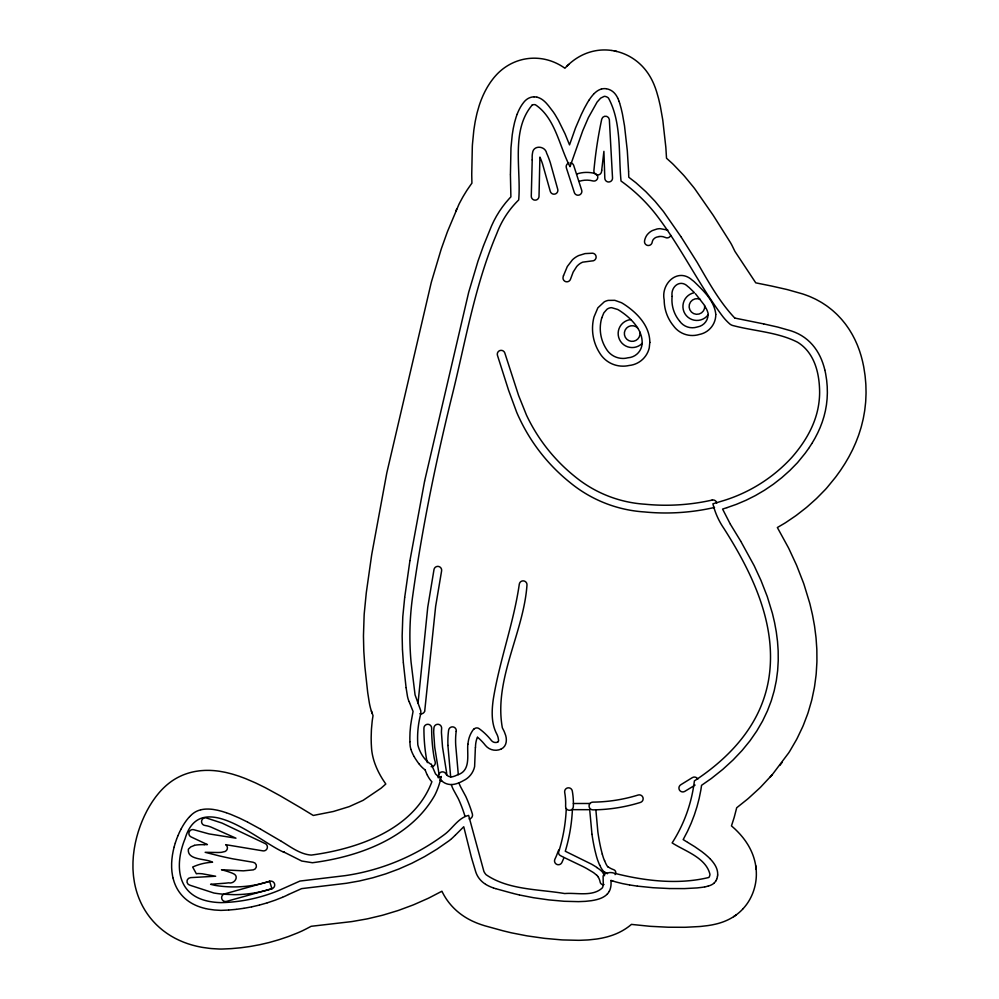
<?xml version="1.0" encoding="UTF-8"?>
<svg xmlns="http://www.w3.org/2000/svg" width="999" height="999" viewBox="0 0 999 999"><rect width="100%" height="100%" fill="white"/><g stroke="black" fill="none" stroke-linecap="round" stroke-linejoin="round"><path stroke-width="1.5" d="M708.066 314.585L708.054 314.935A14.023 14.023 0 0 1 684.964 313.773A14.023 14.023 0 0 1 694.442 292.682L689.36 287.737A13.998 13.998 0 0 0 687.961 286.613C680.232 278.621 670.479 286.788 672.115 296.303M510.427 174.55L510.964 148.139A7.73 7.73 0 0 1 511.001 147.552L512.212 135.09A7.73 7.73 0 0 1 512.275 134.615L513.211 128.771A7.73 7.73 0 0 1 513.286 128.359L514.485 122.852A7.73 7.73 0 0 1 514.61 122.34L516.083 117.233A7.73 7.73 0 0 1 516.233 116.783L517.082 114.385M475.362 747.639L474.612 766.62A20.417 20.417 0 0 1 465.472 779.532L463.449 780.606A43.444 43.444 0 0 1 458.928 782.854L457.267 783.441A19.968 19.968 0 0 1 451.336 784.565L450.025 784.49A13.462 13.462 0 0 1 441.608 780.731A3.871 3.871 0 0 1 440.072 780.244M708.054 315.022L708.054 314.997A12.525 12.525 0 0 1 697.702 326.885A3.871 3.871 0 0 0 697.19 327.023A15.597 15.597 0 0 1 679.67 321.191M611.001 880.581L610.988 881.88A7.73 7.73 0 0 1 611.026 882.442L611.051 883.241A7.73 7.73 0 0 1 611.051 883.803L611.026 884.602A7.73 7.73 0 0 1 610.988 885.164L610.889 885.976A7.73 7.73 0 0 1 610.801 886.563L610.651 887.387A7.73 7.73 0 0 1 610.514 887.974L610.289 888.81A9.141 9.141 0 0 1 610.077 889.46L610.014 889.659A9.241 9.241 0 0 1 609.777 890.259L609.69 890.459A9.291 9.291 0 0 1 609.415 891.033L609.315 891.22M717.644 875.024L717.657 874.837A9.166 9.166 0 0 0 717.669 874.237L717.669 873.675A7.73 7.73 0 0 0 717.644 873.039L717.594 872.477A7.73 7.73 0 0 0 717.519 871.89L717.419 871.315A7.73 7.73 0 0 0 717.319 870.766L717.17 870.191A7.73 7.73 0 0 0 717.045 869.692L716.857 869.105A7.73 7.73 0 0 0 716.708 868.668L716.483 868.081A7.73 7.73 0 0 0 716.32 867.681L716.058 867.082A7.73 7.73 0 0 0 715.896 866.732L715.696 866.333A12.637 12.637 0 0 0 715.421 865.821L715.084 865.209A7.73 7.73 0 0 0 714.834 864.809L714.048 863.586A7.73 7.73 0 0 0 713.736 863.148L712.811 861.912A7.73 7.73 0 0 0 712.537 861.55L711.488 860.314A7.73 7.73 0 0 0 711.238 860.027L710.064 858.778M467.832 744.267C466.945 754.495 471.053 770.304 458.091 774.675M404.682 597.577L402.797 616.645A7.73 7.73 0 0 0 402.772 617.145L402.16 635.839A7.73 7.73 0 0 0 402.16 636.263L402.447 649.15M418.032 703.096L427.747 607.242L434.041 569.305A3.871 3.871 0 0 1 438.723 566.483A3.871 3.871 0 0 1 441.558 571.153L435.639 606.381L424.725 710.976M404.72 597.24L409.902 560.839M409.94 560.551L424.612 481.093M717.419 876.697L717.382 876.885A9.728 9.728 0 0 1 717.282 877.322L717.232 877.497A9.715 9.715 0 0 1 717.107 877.934L717.057 878.121A9.728 9.728 0 0 1 716.758 878.97M424.662 480.856L468.631 292.532A7.73 7.73 0 0 1 468.731 292.133L477.922 261.363A7.73 7.73 0 0 1 478.046 260.976L483.454 245.829M174.076 847.214L173.227 850.823A7.73 7.73 0 0 0 173.152 851.21L172.477 854.869A7.73 7.73 0 0 0 172.415 855.281L171.953 858.965A7.73 7.73 0 0 0 171.903 859.427L171.653 863.111A7.73 7.73 0 0 0 171.641 863.623L171.641 867.282A7.73 7.73 0 0 0 171.653 867.831L171.915 871.453A7.73 7.73 0 0 0 171.978 872.052L172.515 875.599A7.73 7.73 0 0 0 172.602 876.086L172.977 877.821M174.176 846.852L175.187 843.318M566.258 808.578A164.835 164.835 0 0 1 559.378 849.649L558.716 851.797A3.097 3.097 0 0 0 560.064 855.381A30.882 30.882 0 0 0 561.363 856.118L563.698 857.304M175.3 842.981L176.461 839.547M424.612 711.363L424.4 711.812A6.256 6.256 0 0 1 424.2 712.125L424.125 712.237A3.859 3.859 0 0 1 419.855 713.711M176.573 839.222L177.859 835.913M716.695 879.145L716.62 879.32A9.79 9.79 0 0 1 716.233 880.144M611.763 50.487A46.416 46.416 0 0 0 607.642 50.05L607.492 50.037A46.416 46.416 0 0 0 605.469 49.962L605.307 49.962A46.416 46.416 0 0 0 602.335 50L602.022 50.012A46.416 46.416 0 0 0 598.214 50.35L597.902 50.387A46.416 46.416 0 0 0 594.343 50.999L594.03 51.061A46.416 46.416 0 0 0 590.746 51.873L590.434 51.973A46.416 46.416 0 0 0 587.449 52.935L587.125 53.047A46.416 46.416 0 0 0 584.44 54.121L584.115 54.258A46.416 46.416 0 0 0 581.718 55.382L581.393 55.557A46.416 46.416 0 0 0 579.245 56.706L578.921 56.893A46.416 46.416 0 0 0 577.022 58.042L576.685 58.254A46.416 46.416 0 0 0 574.999 59.378L574.662 59.615A46.416 46.416 0 0 0 572.489 61.239L571.803 61.776A46.416 46.416 0 0 0 569.43 63.786L566.158 66.921A46.416 46.416 0 0 0 564.91 68.244L564.173 67.72A46.416 46.416 0 0 0 561.825 66.196L561.288 65.859A46.416 46.416 0 0 0 558.478 64.273L557.942 63.998A46.416 46.416 0 0 0 555.481 62.812L555.207 62.687A46.416 46.416 0 0 0 553.384 61.913L553.109 61.813A46.416 46.416 0 0 0 551.136 61.076L550.861 60.976A46.416 46.416 0 0 0 548.713 60.302L548.439 60.215A46.416 46.416 0 0 0 546.141 59.615L545.866 59.54A46.416 46.416 0 0 0 543.406 59.028L543.131 58.978A46.416 46.416 0 0 0 540.521 58.591L540.247 58.554A46.416 46.416 0 0 0 537.499 58.304L537.225 58.292A46.416 46.416 0 0 0 534.378 58.192L534.09 58.192A46.416 46.416 0 0 0 531.156 58.292L530.881 58.304A46.416 46.416 0 0 0 527.897 58.591L527.622 58.629A46.416 46.416 0 0 0 524.625 59.103L524.35 59.153A46.416 46.416 0 0 0 521.391 59.84L521.116 59.915A46.416 46.416 0 0 0 518.219 60.777L517.944 60.864A46.416 46.416 0 0 0 515.159 61.901L514.872 62.013A46.416 46.416 0 0 0 512.225 63.199L511.938 63.324A46.416 46.416 0 0 0 509.44 64.635L509.165 64.785A46.416 46.416 0 0 0 506.843 66.184L506.568 66.359A46.416 46.416 0 0 0 504.42 67.807L504.145 68.007A46.416 46.416 0 0 0 502.172 69.505L501.898 69.73A46.416 46.416 0 0 0 500.124 71.241L499.837 71.491A46.416 46.416 0 0 0 498.226 72.989L497.952 73.264A46.416 46.416 0 0 0 495.841 75.487L495.292 76.099A46.416 46.416 0 0 0 492.857 79.046L491.57 80.757A46.416 46.416 0 0 0 489.572 83.616L488.386 85.477A46.416 46.416 0 0 0 486.775 88.162L485.676 90.172A46.416 46.416 0 0 0 484.403 92.657L483.379 94.793A46.416 46.416 0 0 0 482.38 97.065L481.443 99.326A46.416 46.416 0 0 0 480.644 101.399L479.795 103.784A46.416 46.416 0 0 0 478.921 106.506L477.447 111.613A46.416 46.416 0 0 0 476.673 114.673L475.487 120.18A46.416 46.416 0 0 0 475.012 122.652L474.088 128.496A46.416 46.416 0 0 0 473.713 131.344L472.502 143.806A46.416 46.416 0 0 0 472.302 147.352L471.753 173.751A46.416 46.416 0 0 0 471.765 175.687L471.915 183.179A46.416 46.416 0 0 0 470.454 185.19L467.569 189.36A46.416 46.416 0 0 0 466.183 191.508L463.561 195.804A46.416 46.416 0 0 0 462.3 198.002L459.927 202.41A46.416 46.416 0 0 0 458.791 204.658L447.752 230.919A46.416 46.416 0 0 0 447.015 232.842L441.608 247.989A46.416 46.416 0 0 0 440.859 250.299L431.668 281.069A46.416 46.416 0 0 0 431.031 283.466L386.875 472.589A46.416 46.416 0 0 0 386.601 473.976L371.89 553.633A46.404 46.404 0 0 0 371.603 555.394L366.421 591.795A46.416 46.416 0 0 0 366.183 593.781L364.31 612.849A46.416 46.416 0 0 0 364.111 615.896L363.499 634.577A46.416 46.416 0 0 0 363.486 637.125L363.773 650.012A46.416 46.416 0 0 0 363.873 652.11L364.76 665.197A46.416 46.416 0 0 0 364.897 666.87L367.669 692.182A46.029 46.029 0 0 0 367.919 693.93L369.218 702.135A46.416 46.416 0 0 0 369.792 705.157L370.08 706.418A46.416 46.416 0 0 0 370.966 709.74L373.027 715.671L372.427 719.48A46.416 46.416 0 0 0 372.078 722.364L371.541 728.159A46.416 46.416 0 0 0 371.366 731.006L371.191 736.688A46.416 46.416 0 0 0 371.178 738.935L371.241 742.369A46.416 46.416 0 0 0 371.303 744.068L371.503 747.539A46.416 46.416 0 0 0 372.028 752.459L372.14 753.121A46.416 46.416 0 0 0 372.689 755.943L372.852 756.643A46.416 46.416 0 0 0 373.451 758.99L373.651 759.727A46.416 46.416 0 0 0 374.263 761.7L374.513 762.462A46.416 46.416 0 0 0 375.399 764.897L376.024 766.483A46.416 46.416 0 0 0 377.147 769.08L377.909 770.716A46.416 46.416 0 0 0 378.946 772.801L379.845 774.487A46.416 46.416 0 0 0 380.831 776.26L381.818 777.934A46.416 46.416 0 0 0 383.291 780.281L385.801 784.015L381.118 788.161L363.137 800.324L349.225 806.618L333.304 811.5L313.274 815.459L302.297 808.79A46.416 46.416 0 0 0 300.662 807.791L280.419 795.941A46.416 46.416 0 0 0 279.183 795.254L266.258 788.199A46.416 46.416 0 0 0 264.473 787.274L256.618 783.428A46.416 46.416 0 0 0 254.47 782.442L246.241 778.908A46.416 46.416 0 0 0 243.956 778.009L239.822 776.485A46.416 46.416 0 0 0 237.799 775.798L233.716 774.512A46.416 46.416 0 0 0 231.144 773.775L227.173 772.776A46.416 46.416 0 0 0 223.876 772.065L220.055 771.378A46.416 46.416 0 0 0 216.958 770.941L215.11 770.741A46.416 46.416 0 0 0 212.662 770.541L210.876 770.441A46.416 46.416 0 0 0 208.079 770.379L206.356 770.379A46.416 46.416 0 0 0 203.147 770.516L201.498 770.629A46.416 46.416 0 0 0 197.864 771.053L196.291 771.29A46.416 46.416 0 0 0 193.282 771.865L192.52 772.027A46.416 46.416 0 0 0 190.372 772.564L189.635 772.764A46.416 46.416 0 0 0 187.4 773.438L186.688 773.676A46.416 46.416 0 0 0 184.353 774.512L183.666 774.774A46.416 46.416 0 0 0 181.269 775.786L180.607 776.098A46.416 46.416 0 0 0 178.159 777.297L177.522 777.634A46.416 46.416 0 0 0 174.45 779.407L173.664 779.894A46.416 46.416 0 0 0 170.966 781.73L170.18 782.317A46.416 46.416 0 0 0 167.957 784.053L167.158 784.715A46.416 46.416 0 0 0 165.297 786.35L164.485 787.1A46.416 46.416 0 0 0 162.912 788.623L162.1 789.447A46.416 46.416 0 0 0 160.764 790.871L159.94 791.782A46.416 46.416 0 0 0 158.267 793.743L156.618 795.778A46.416 46.416 0 0 0 154.833 798.151L153.197 800.461A46.416 46.416 0 0 0 151.761 802.622L150.15 805.182A46.416 46.416 0 0 0 148.963 807.204L147.402 809.989A46.416 46.416 0 0 0 146.391 811.925L144.905 814.909A46.416 46.416 0 0 0 144.006 816.82L142.62 819.967A46.416 46.416 0 0 0 141.821 821.89L140.534 825.199A46.416 46.416 0 0 0 139.823 827.16L138.661 830.581A46.416 46.416 0 0 0 138.012 832.629L137 836.163A46.416 46.416 0 0 0 136.438 838.323L135.589 841.932A46.416 46.416 0 0 0 135.102 844.255L134.428 847.914A46.416 46.416 0 0 0 134.041 850.436L133.579 854.12A46.416 46.416 0 0 0 133.304 856.867L133.067 860.551A46.416 46.416 0 0 0 132.967 863.573L132.954 867.232A46.416 46.416 0 0 0 133.067 870.554L133.329 874.162A46.416 46.416 0 0 0 133.729 877.809L134.266 881.355A46.416 46.416 0 0 0 134.803 884.29L135.177 886.026A46.416 46.416 0 0 0 135.677 888.086L136.126 889.797A46.416 46.416 0 0 0 136.751 891.932L137.275 893.606A46.416 46.416 0 0 0 138.037 895.803L138.649 897.452A46.416 46.416 0 0 0 139.56 899.687L140.26 901.298A46.416 46.416 0 0 0 141.321 903.583L142.095 905.144A46.416 46.416 0 0 0 143.332 907.442L144.206 908.965A46.416 46.416 0 0 0 145.592 911.25L146.566 912.724A46.416 46.416 0 0 0 148.127 914.984L149.176 916.408A46.416 46.416 0 0 0 150.911 918.605L152.06 919.979A46.416 46.416 0 0 0 153.933 922.089L155.182 923.413A46.416 46.416 0 0 0 157.193 925.411L158.554 926.672A46.416 46.416 0 0 0 160.677 928.546L162.125 929.757A46.416 46.416 0 0 0 164.348 931.48L165.909 932.616A46.416 46.416 0 0 0 168.182 934.177L169.855 935.251A46.416 46.416 0 0 0 172.178 936.65L173.951 937.649A46.416 46.416 0 0 0 176.286 938.873L178.172 939.797A46.416 46.416 0 0 0 180.494 940.858L182.492 941.707A46.416 46.416 0 0 0 184.778 942.606L186.9 943.381A46.416 46.416 0 0 0 189.136 944.13L191.371 944.817A46.416 46.416 0 0 0 193.544 945.416L195.904 946.016A46.416 46.416 0 0 0 197.989 946.503L200.474 947.015A46.416 46.416 0 0 0 203.446 947.527L208.803 948.263A46.416 46.416 0 0 0 212.425 948.625L218.306 948.975A46.416 46.416 0 0 0 223.177 949L230.307 948.675A46.416 46.416 0 0 0 232.38 948.538L239.61 947.876A46.416 46.416 0 0 0 241.708 947.639L249.026 946.64A46.416 46.416 0 0 0 251.136 946.303L258.504 944.942A46.416 46.416 0 0 0 260.639 944.505L268.032 942.781A46.416 46.416 0 0 0 270.167 942.232L277.572 940.121A46.416 46.416 0 0 0 279.708 939.46L287.088 936.975A46.416 46.416 0 0 0 289.211 936.213L296.528 933.341A46.416 46.416 0 0 0 298.139 932.679L300.849 931.493A46.416 46.416 0 0 0 302.972 930.506L305.619 929.182A46.416 46.416 0 0 0 306.581 928.695L311.151 926.298L350.512 921.74A46.354 46.354 0 0 0 353.259 921.34L365.934 919.105A46.416 46.416 0 0 0 368.619 918.556L381.368 915.521A46.416 46.416 0 0 0 384.066 914.784L396.803 910.926A46.416 46.416 0 0 0 399.488 910.027L412.15 905.331A46.416 46.416 0 0 0 414.81 904.245L427.322 898.713A46.416 46.416 0 0 0 429.932 897.452L441.908 891.22A46.416 46.416 0 0 0 442.982 893.343L443.456 894.23A46.416 46.416 0 0 0 445.042 896.965L445.554 897.789A46.416 46.416 0 0 0 447.302 900.386L447.877 901.173A46.416 46.416 0 0 0 449.75 903.596L450.362 904.32A46.416 46.416 0 0 0 452.322 906.543L452.972 907.229A46.416 46.416 0 0 0 454.982 909.227L455.669 909.877A46.416 46.416 0 0 0 457.679 911.662L458.404 912.262A46.416 46.416 0 0 0 460.377 913.823L461.138 914.397A46.416 46.416 0 0 0 463.061 915.746L463.848 916.283A46.416 46.416 0 0 0 465.671 917.444L466.496 917.944A46.416 46.416 0 0 0 469.018 919.367L470.741 920.266A46.416 46.416 0 0 0 473.701 921.677L475.512 922.464A46.416 46.416 0 0 0 477.934 923.451L479.82 924.137A46.416 46.416 0 0 0 481.73 924.799L483.666 925.424A46.416 46.416 0 0 0 485.526 925.986L502.21 930.569A45.704 45.704 0 0 0 503.983 931.031L510.114 932.517A46.416 46.416 0 0 0 512.187 932.979L525.973 935.663A46.416 46.416 0 0 0 528.321 936.051L543.231 938.173A46.416 46.416 0 0 0 545.629 938.448L560.576 939.784A46.416 46.416 0 0 0 563.573 939.959L577.459 940.296A46.416 46.416 0 0 0 580.619 940.271L586.813 939.997A46.416 46.416 0 0 0 589.822 939.772L595.329 939.172A46.416 46.416 0 0 0 598.351 938.748L600.811 938.311A46.416 46.416 0 0 0 603.371 937.786L605.606 937.262A46.416 46.416 0 0 0 608.778 936.4L610.776 935.776A46.416 46.416 0 0 0 613.661 934.777L614.56 934.427A46.416 46.416 0 0 0 616.77 933.516L617.607 933.141A46.416 46.416 0 0 0 620.079 931.955L620.854 931.555A46.416 46.416 0 0 0 623.601 930.007L624.3 929.582A46.416 46.416 0 0 0 627.322 927.584L627.959 927.134A46.416 46.416 0 0 0 630.381 925.261L630.669 925.024A46.404 46.404 0 0 0 631.468 924.362A46.416 46.416 0 0 0 633.528 924.612L649.038 926.198A46.416 46.416 0 0 0 651.373 926.373L667.07 927.172A46.416 46.416 0 0 0 669.255 927.234L683.89 927.284A46.416 46.416 0 0 0 686.513 927.222L698.85 926.572A46.416 46.416 0 0 0 701.835 926.31L706.743 925.736A46.416 46.416 0 0 0 709.04 925.411L711.126 925.062A46.416 46.416 0 0 0 713.261 924.649L715.059 924.25A46.416 46.416 0 0 0 717.17 923.738L717.956 923.538A46.416 46.416 0 0 0 719.717 923.026L720.429 922.801A46.416 46.416 0 0 0 722.577 922.077L723.214 921.852A46.416 46.416 0 0 0 725.886 920.778L726.435 920.541A46.416 46.416 0 0 0 728.895 919.38L729.145 919.255A46.416 46.416 0 0 0 731.043 918.231L731.268 918.106A46.416 46.416 0 0 0 733.416 916.807L736.213 914.884M483.578 245.504L491.52 225.986A7.73 7.73 0 0 1 491.683 225.612L493.793 221.116A7.73 7.73 0 0 1 493.981 220.742L496.353 216.333A7.73 7.73 0 0 1 496.565 215.971L499.2 211.663A7.73 7.73 0 0 1 499.425 211.301L502.31 207.13A7.73 7.73 0 0 1 502.559 206.781L505.669 202.747A7.73 7.73 0 0 1 505.944 202.422L509.29 198.564A7.73 7.73 0 0 1 509.577 198.239L510.889 196.89L510.427 174.862M517.207 114.048L518.144 111.776A7.73 7.73 0 0 1 518.306 111.401L519.33 109.266A7.73 7.73 0 0 1 519.542 108.854L520.641 106.843A7.73 7.73 0 0 1 520.916 106.406L522.102 104.545A7.73 7.73 0 0 1 522.44 104.071L523.726 102.36A7.73 7.73 0 0 1 524.138 101.873L524.687 101.249A9.69 9.69 0 0 1 525.124 100.787L525.312 100.612A10.34 10.34 0 0 1 525.674 100.275L525.861 100.112A10.09 10.09 0 0 1 526.248 99.788L526.436 99.638A9.878 9.878 0 0 1 526.848 99.326L527.035 99.188A9.703 9.703 0 0 1 527.484 98.889L527.672 98.764A9.553 9.553 0 0 1 528.146 98.489L528.334 98.377A9.428 9.428 0 0 1 528.846 98.127L529.033 98.027A9.341 9.341 0 0 1 529.57 97.802L529.757 97.715A9.266 9.266 0 0 1 530.307 97.515L530.494 97.452A9.216 9.216 0 0 1 531.068 97.29L531.256 97.24A9.178 9.178 0 0 1 531.843 97.103L532.03 97.065A9.166 9.166 0 0 1 532.617 96.978L532.804 96.953A9.166 9.166 0 0 1 533.978 96.891M177.997 835.601L179.395 832.442M179.545 832.13L181.019 829.145M181.194 828.82L182.742 826.036A7.73 7.73 0 0 1 182.942 825.698L184.54 823.139A7.73 7.73 0 0 1 184.79 822.776L186.413 820.466A7.73 7.73 0 0 1 186.713 820.079L188.361 818.044A7.73 7.73 0 0 1 188.636 817.706L189.46 816.807M715.871 880.856L715.908 880.781A7.73 7.73 0 0 1 714.809 882.292M812.037 443.231L814.847 438.449A7.73 7.73 0 0 0 815.047 438.086L817.569 433.216A7.73 7.73 0 0 0 817.756 432.829L820.004 427.872A7.73 7.73 0 0 0 820.179 427.447L822.115 422.39A7.73 7.73 0 0 0 822.277 421.94L823.9 416.77A7.73 7.73 0 0 0 824.038 416.296L825.336 411.026A7.73 7.73 0 0 0 825.436 410.527L826.398 405.144A7.73 7.73 0 0 0 826.473 404.632L827.072 399.138A7.73 7.73 0 0 0 827.11 398.626L827.359 393.007A7.73 7.73 0 0 0 827.359 392.495L827.222 386.75A7.73 7.73 0 0 0 827.197 386.251L826.673 380.382A7.73 7.73 0 0 0 826.61 379.895L825.674 373.901A7.73 7.73 0 0 0 825.599 373.464L824.899 370.229M589.123 100.012L587.662 102.335A7.73 7.73 0 0 0 587.449 102.685L584.527 107.954A7.73 7.73 0 0 0 584.34 108.304L581.43 114.248A7.73 7.73 0 0 0 581.268 114.598L575.649 127.635A7.73 7.73 0 0 0 575.461 128.109L569.53 144.88L565.109 133.978A7.73 7.73 0 0 0 564.872 133.466L558.478 120.492A7.73 7.73 0 0 0 558.216 120.017L555.169 114.81A7.73 7.73 0 0 0 554.932 114.423L553.483 112.25A7.73 7.73 0 0 0 553.234 111.888L548.651 105.919A7.717 7.717 0 0 0 548.414 105.619L546.54 103.446A7.73 7.73 0 0 0 546.191 103.059L545.192 102.048A7.73 7.73 0 0 0 544.817 101.686L543.793 100.787A7.73 7.73 0 0 0 543.406 100.462L542.882 100.05A7.73 7.73 0 0 0 542.557 99.813L542.032 99.438A7.73 7.73 0 0 0 541.645 99.188L541.108 98.864A7.73 7.73 0 0 0 540.634 98.601L540.097 98.314A7.73 7.73 0 0 0 539.685 98.114L539.51 98.039A10.052 10.052 0 0 0 539.11 97.865L538.936 97.802A9.878 9.878 0 0 0 538.511 97.64L538.336 97.577A9.728 9.728 0 0 0 537.887 97.427L537.699 97.378A9.59 9.59 0 0 0 537.225 97.253L537.037 97.203M808.778 448.239L811.85 443.544M743.094 908.678A46.416 46.416 0 0 0 749.462 900.037L749.5 899.974A46.416 46.416 0 0 0 750.449 898.226L750.574 897.964A46.416 46.416 0 0 0 751.51 896.053L751.635 895.791A46.416 46.416 0 0 0 752.484 893.818L752.597 893.556A46.416 46.416 0 0 0 753.358 891.52L753.446 891.258A46.416 46.416 0 0 0 754.12 889.185L754.195 888.923A46.416 46.416 0 0 0 754.769 886.825L754.844 886.563A46.416 46.416 0 0 0 755.306 884.452L755.369 884.177A46.416 46.416 0 0 0 755.731 882.08L755.781 881.805A46.416 46.416 0 0 0 756.043 879.719L756.081 879.445A46.416 46.416 0 0 0 756.243 877.384L756.268 877.11A46.416 46.416 0 0 0 756.355 874.1L756.343 873.538A46.416 46.416 0 0 0 756.181 869.717L755.594 865.022A46.416 46.416 0 0 0 754.932 861.775L754.794 861.188A46.416 46.416 0 0 0 753.983 858.241L753.808 857.654A46.416 46.416 0 0 0 752.896 855.007L752.672 854.407A46.416 46.416 0 0 0 751.698 852.047L751.435 851.448A46.416 46.416 0 0 0 750.436 849.337L750.137 848.738A46.416 46.416 0 0 0 749.138 846.865L748.8 846.253A46.416 46.416 0 0 0 747.339 843.83L746.54 842.607A46.416 46.416 0 0 0 744.705 839.959L743.78 838.723A46.416 46.416 0 0 0 742.095 836.6L741.046 835.364A46.416 46.416 0 0 0 739.522 833.641L738.348 832.392A46.416 46.416 0 0 0 736.987 830.993L735.726 829.744A46.416 46.416 0 0 0 733.94 828.084L731.468 825.886L733.79 818.668A46.416 46.416 0 0 0 734.515 816.171L736.7 807.754L746.715 799.774A46.416 46.416 0 0 0 749.1 797.739L758.928 788.748A46.416 46.416 0 0 0 761.3 786.425L772.264 774.675L788.473 753.171A46.416 46.416 0 0 0 790.459 750.037L795.941 740.609A46.416 46.416 0 0 0 797.689 737.274L802.209 727.796A46.416 46.416 0 0 0 803.696 724.337L807.317 714.834A46.416 46.416 0 0 0 808.491 711.313L811.263 701.798A46.416 46.416 0 0 0 812.137 698.301L814.123 688.811A46.416 46.416 0 0 0 814.709 685.389L815.958 675.948A46.416 46.416 0 0 0 816.27 672.664L816.832 663.299A46.416 46.416 0 0 0 816.92 660.189L816.857 650.911A46.416 46.416 0 0 0 816.745 648.001L816.108 638.848A46.416 46.416 0 0 0 815.833 636.163L814.684 627.16A46.416 46.416 0 0 0 814.297 624.687L812.674 615.846A46.416 46.416 0 0 0 812.199 613.598L810.177 604.957A46.416 46.416 0 0 0 809.377 602.01L804.295 585.389A46.416 46.416 0 0 0 803.146 582.08L797.077 566.52A46.416 46.416 0 0 0 795.953 563.886L789.322 549.587A46.416 46.416 0 0 0 787.911 546.79L777.359 527.534L783.84 523.726A46.416 46.416 0 0 0 786.413 522.115L794.804 516.421A46.416 46.416 0 0 0 797.277 514.622L805.331 508.354A46.416 46.416 0 0 0 807.691 506.393L815.321 499.587A46.416 46.416 0 0 0 817.557 497.465L824.724 490.159A46.416 46.416 0 0 0 827.584 486.975L834.939 477.972A46.416 46.416 0 0 0 836.65 475.736L839.972 471.128A46.416 46.416 0 0 0 841.146 469.405L844.217 464.71A46.416 46.416 0 0 0 845.404 462.812L848.213 458.017A46.416 46.416 0 0 0 849.375 455.919L851.897 451.048A46.416 46.416 0 0 0 853.021 448.751L855.256 443.781A46.416 46.416 0 0 0 856.293 441.283L858.241 436.226A46.416 46.416 0 0 0 859.165 433.554L860.801 428.384A46.416 46.416 0 0 0 861.588 425.549L862.886 420.279A46.416 46.416 0 0 0 863.511 417.32L864.472 411.938A46.416 46.416 0 0 0 864.909 408.878L865.521 403.384A46.416 46.416 0 0 0 865.758 400.287L865.996 394.667A46.416 46.416 0 0 0 866.033 391.571L865.896 385.826A46.416 46.416 0 0 0 865.721 382.779L865.196 376.91A46.416 46.416 0 0 0 864.822 373.951L863.898 367.957A46.416 46.416 0 0 0 863.423 365.372L862.724 362.137A46.416 46.416 0 0 0 862.212 360.002L861.388 356.855A46.416 46.416 0 0 0 860.726 354.608L859.764 351.561A46.416 46.416 0 0 0 858.94 349.213L857.829 346.266A46.416 46.416 0 0 0 856.817 343.818L855.556 340.996A46.416 46.416 0 0 0 854.332 338.449L852.921 335.751A46.416 46.416 0 0 0 851.46 333.154L849.899 330.569A46.416 46.416 0 0 0 848.176 327.934L846.465 325.487A46.416 46.416 0 0 0 844.48 322.864L842.607 320.567A46.416 46.416 0 0 0 840.346 317.994L838.311 315.834A46.416 46.416 0 0 0 835.801 313.361L833.603 311.363A46.416 46.416 0 0 0 830.843 309.041L828.483 307.205A46.416 46.416 0 0 0 825.524 305.082L822.989 303.409A46.416 46.416 0 0 0 819.867 301.536L817.157 300.037A46.416 46.416 0 0 0 813.948 298.426L811.063 297.115A46.416 46.416 0 0 0 807.804 295.779L804.744 294.655A46.416 46.416 0 0 0 801.423 293.581L788.398 289.897A46.416 46.416 0 0 0 785.976 289.285L772.302 286.201A46.416 46.416 0 0 0 771.278 285.976L755.756 282.842L734.914 251.361L732.354 246.129A46.416 46.416 0 0 0 729.907 241.733L713.81 216.259A46.416 46.416 0 0 0 712.687 214.56L695.441 189.748A46.416 46.416 0 0 0 693.181 186.763L685.127 176.973A46.416 46.416 0 0 0 682.816 174.363L674.038 165.172A46.416 46.416 0 0 0 671.528 162.75L666.52 158.242L665.908 148.414A46.416 46.416 0 0 0 665.709 146.141L662.961 121.641A46.416 46.416 0 0 0 662.549 118.756L660.514 107.243A46.416 46.416 0 0 0 660.027 104.845L658.828 99.663A46.416 46.416 0 0 0 658.229 97.365L656.905 92.72A46.416 46.416 0 0 0 656.256 90.634L655.694 88.961A46.416 46.416 0 0 0 654.994 87.038L654.382 85.464A46.416 46.416 0 0 0 653.521 83.379L653.184 82.642A46.416 46.416 0 0 0 652.359 80.882L652.01 80.17A46.416 46.416 0 0 0 650.936 78.122L650.561 77.46A46.416 46.416 0 0 0 649.15 75.112L648.751 74.475A46.416 46.416 0 0 0 646.94 71.853L646.515 71.266A46.416 46.416 0 0 0 644.218 68.407L643.756 67.882A46.416 46.416 0 0 0 641.67 65.634L641.42 65.397A46.416 46.416 0 0 0 639.835 63.874L639.585 63.649A46.416 46.416 0 0 0 637.849 62.125L637.587 61.913A46.416 46.416 0 0 0 635.689 60.427L635.414 60.227A46.416 46.416 0 0 0 633.378 58.791L633.091 58.604A46.416 46.416 0 0 0 630.918 57.243L630.619 57.068A46.416 46.416 0 0 0 628.334 55.807L628.021 55.657A46.416 46.416 0 0 0 625.624 54.508L625.312 54.371A46.416 46.416 0 0 0 622.839 53.359L622.514 53.234A46.416 46.416 0 0 0 620.004 52.373L619.655 52.26A46.416 46.416 0 0 0 617.132 51.548L613.886 50.837A46.416 46.416 0 0 0 612.062 50.524L611.912 50.499M589.323 99.713L590.759 97.64A7.73 7.73 0 0 1 591.046 97.253L592.469 95.467A7.73 7.73 0 0 1 592.769 95.117L593.468 94.331M808.578 448.526L805.256 453.146A7.73 7.73 0 0 1 804.969 453.521L797.627 462.525A7.73 7.73 0 0 1 797.14 463.049L789.972 470.354A7.73 7.73 0 0 1 789.597 470.704L781.955 477.51A7.73 7.73 0 0 1 781.568 477.834L773.526 484.103A7.73 7.73 0 0 1 773.114 484.403L764.71 490.084A7.73 7.73 0 0 1 764.285 490.359L755.594 495.454A7.73 7.73 0 0 1 755.157 495.691L746.241 500.162A7.73 7.73 0 0 1 745.778 500.374L736.7 504.22A7.73 7.73 0 0 1 736.251 504.395L727.06 507.617M607.429 893.868L607.579 893.693A9.715 9.715 0 0 0 607.941 893.268L608.079 893.094A9.578 9.578 0 0 0 608.441 892.631L608.566 892.444A9.453 9.453 0 0 0 608.891 891.945L609.003 891.757A9.366 9.366 0 0 0 609.315 891.22M742.944 908.89L742.881 908.953A46.416 46.416 0 0 1 741.333 910.526L741.27 910.601A46.416 46.416 0 0 1 736.363 914.759M455.519 834.977L463.748 826.735L471.528 857.804M593.718 94.068L594.417 93.357A7.73 7.73 0 0 1 594.73 93.057L595.416 92.432A7.73 7.73 0 0 1 595.804 92.108L596.49 91.571A10.065 10.065 0 0 1 596.965 91.221L597.177 91.059A10.739 10.739 0 0 1 597.577 90.809L597.802 90.659A10.377 10.377 0 0 1 598.226 90.41L598.438 90.285A10.065 10.065 0 0 1 598.913 90.035L599.125 89.922A9.803 9.803 0 0 1 599.637 89.698L599.85 89.598A9.565 9.565 0 0 1 600.411 89.386L600.624 89.311A9.378 9.378 0 0 1 601.223 89.111L601.435 89.048M189.685 816.57L190.497 815.733M714.273 882.904L714.335 882.829A8.791 8.791 0 0 1 713.848 883.278A7.73 7.73 0 0 1 713.298 883.728L713.124 883.853A8.991 8.991 0 0 1 712.649 884.177L712.512 884.265A9.303 9.303 0 0 1 712.087 884.515L711.937 884.602A9.678 9.678 0 0 1 711.538 884.814L711.375 884.889A7.73 7.73 0 0 1 710.963 885.089L710.414 885.326A7.73 7.73 0 0 1 709.977 885.501L709.34 885.738A7.73 7.73 0 0 1 708.978 885.851L708.279 886.076M455.307 835.176L452.559 837.824A7.73 7.73 0 0 1 452.26 838.099L450.824 839.347M190.759 815.484L191.571 814.734A7.73 7.73 0 0 1 191.883 814.46L192.682 813.798A7.73 7.73 0 0 1 193.057 813.511L193.843 812.924A7.73 7.73 0 0 1 194.293 812.624L195.067 812.125A7.73 7.73 0 0 1 195.579 811.837L196.216 811.5A7.73 7.73 0 0 1 196.628 811.3L197.29 810.988A7.73 7.73 0 0 1 197.69 810.826L198.376 810.551A7.73 7.73 0 0 1 198.764 810.414L199.475 810.189A7.73 7.73 0 0 1 199.85 810.077L200.587 809.864M450.537 839.585L449.038 840.771A7.73 7.73 0 0 1 448.651 841.046L437.125 849.05A7.73 7.73 0 0 1 436.713 849.312L424.775 856.518A7.73 7.73 0 0 1 424.35 856.755L412.088 863.136A7.73 7.73 0 0 1 411.65 863.348L399.15 868.88A7.73 7.73 0 0 1 398.701 869.068L386.039 873.763A7.73 7.73 0 0 1 385.602 873.913L372.852 877.771A7.73 7.73 0 0 1 372.402 877.884L359.665 880.918A7.73 7.73 0 0 1 359.215 881.018L346.541 883.253A7.73 7.73 0 0 1 346.079 883.316L301.636 888.623L288.561 894.467M694.367 785.514L695.079 785.064M693.643 785.976L684.74 791.408A3.871 3.871 0 0 1 679.445 790.009A3.871 3.871 0 0 1 680.856 784.715L692.282 777.659A3.871 3.871 0 0 1 697.801 779.108M497.814 742.045L498.626 740.759L498.114 737.587A18.482 18.482 0 0 0 497.34 735.239A31.731 31.731 0 0 0 496.553 733.591C491.221 723.226 491.683 711.013 493.206 699.775C499.425 660.701 513.661 623.364 519.293 584.178A3.871 3.871 0 0 1 523.663 580.894A3.871 3.871 0 0 1 526.96 585.264C523.538 633.104 493.681 679.47 502.335 727.759A14.898 14.898 0 0 0 502.909 728.958L503.446 729.982A22.265 22.265 0 0 1 504.945 733.466C507.292 738.686 507.117 746.265 501.211 749.013M532.117 105.132C510.576 130.507 521.341 169.855 518.693 199.95A92.158 92.158 0 0 0 496.828 233.454C474.438 286.051 465.322 342.957 451.473 398.126C435.264 464.173 421.603 530.931 412.375 598.326A287.849 287.849 0 0 0 411.064 662.062L415.06 694.867L420.754 710.639A13.199 13.199 0 0 1 420.666 714.085L420.517 714.822A93.856 93.856 0 0 0 417.844 744.992C419.705 752.322 424.051 759.702 430.407 763.948A1.661 1.661 0 0 0 431.281 764.073L435.527 773.925L439.185 777.359A1.836 1.836 0 0 0 440.547 777.11L441.246 776.473L440.059 781.48A72.215 72.215 0 0 1 434.802 795.192C410.502 838.149 358.928 856.742 312.4 862.736L301.71 861.026L283.216 851.71L284.303 852.397C260.464 842.819 200.262 786.725 185.077 838.723A79.358 79.358 0 0 0 181.606 848.988C178.509 861.063 177.859 874.874 184.49 885.913A29.87 29.87 0 0 0 190.26 892.794C198.651 900.136 210.227 902.347 221.054 902.634A160.814 160.814 0 0 0 279.608 890.121L299.962 881.056L345.192 875.636A219.468 219.468 0 0 0 444.243 834.689C452.572 828.658 458.116 817.869 468.631 815.396L483.903 871.453A14.56 14.56 0 0 0 486.076 874.687C508.366 890.097 538.985 889.16 564.722 893.556C576.411 892.469 592.607 897.027 602.272 887.936A4.67 4.67 0 0 0 602.822 886.787A10.927 10.927 0 0 0 603.209 881.917L603.109 876.323A2.66 2.66 0 0 1 603.421 875.461L605.656 873.376L609.64 872.564A17.82 17.82 0 0 1 612.524 872.751C643.281 880.806 677.647 885.052 708.716 877.497A1.723 1.723 0 0 0 709.203 876.947A6.069 6.069 0 0 0 709.939 874.275C705.856 857.542 685.027 851.223 672.14 842.894A146.878 146.878 0 0 0 694.38 780.906C722.052 762.749 747.077 738.648 760.314 707.816A125.824 125.824 0 0 0 768.693 679.32C777.622 625.212 752.16 572.714 723.85 528.359A74.013 74.013 0 0 1 712.911 503.821L724.5 500.324A154.308 154.308 0 0 0 791.633 457.629C803.833 443.743 813.96 427.447 817.819 409.178A83.029 83.029 0 0 0 819.63 392.682C819.555 376.76 816.283 359.353 804.557 347.689A38.549 38.549 0 0 0 797.452 342.17C777.746 332.168 754.732 331.206 733.628 325.724A8.741 8.741 0 0 1 729.857 324.026A53.784 53.784 0 0 1 721.765 315.172C698.264 283.466 681.181 247.727 657.317 216.234A168.744 168.744 0 0 0 621.028 181.031C618.369 153.871 621.803 122.827 608.503 98.114A6.344 6.344 0 0 0 605.119 96.404A3.484 3.484 0 0 0 604.195 96.379L600.611 98.164L597.115 102.06L588.374 117.657L582.754 130.694L570.029 166.658C559.428 146.865 555.544 118.244 535.439 104.783A4.608 4.608 0 0 0 532.105 105.107M288.411 894.555L285.751 895.866A7.73 7.73 0 0 1 285.402 896.028L282.692 897.214M282.43 897.327L275.1 900.199A7.73 7.73 0 0 1 274.737 900.324L267.357 902.809M726.91 507.667L722.589 509.078L730.319 524.138M259.603 905.019L267.008 902.921M269.668 881.293L224.45 893.943A3.871 3.871 0 0 0 221.766 898.7A3.871 3.871 0 0 0 226.523 901.385L271.903 888.71L269.668 881.305A116.259 116.259 0 0 1 214.997 885.364L210.602 884.315L225.574 883.166A131.256 131.256 0 0 0 228.571 882.816C234.628 884.377 239.86 875.861 232.879 873.451A28.297 28.297 0 0 0 231.618 872.901L228.946 871.927A114.298 114.298 0 0 0 224.101 870.441L221.491 869.729L243.356 870.841L253.334 869.867A3.871 3.871 0 0 0 253.009 862.224L233.017 858.878A465.959 465.959 0 0 1 218.981 855.818L205.157 852.309L218.032 852.497A40.934 40.934 0 0 0 221.516 852.322L225.112 851.473A3.871 3.871 0 0 0 225.674 844.667L262.575 850.798A3.871 3.871 0 0 0 267.257 848.101A3.871 3.871 0 0 0 264.685 843.356L222.078 823.101L205.806 817.781A3.871 3.871 0 0 0 201.573 821.24A3.871 3.871 0 0 0 205.045 825.474L207.243 825.898A53.821 53.821 0 0 1 210.677 826.935L235.951 838.186L209.053 833.915L194.043 829.794A3.871 3.871 0 0 0 189.173 831.955A3.871 3.871 0 0 0 191.096 836.937L207.405 844.592L204.296 844.567M707.192 886.375L707.979 886.163M194.343 845.454L190.846 846.84L188.611 848.925A3.109 3.109 0 0 0 188.349 849.412C187.175 860.526 206.031 858.341 212.562 862.237A54.208 54.208 0 0 0 192.67 867.032L196.366 873.775L197.989 873.551A46.354 46.354 0 0 1 202.36 873.8L215.647 876.235L190.609 877.621A3.871 3.871 0 0 0 190.222 885.314L213.886 893.019A122.465 122.465 0 0 0 223.701 894.23L233.978 894.667A123.739 123.739 0 0 0 271.903 888.71M251.86 906.83L259.253 905.106M200.949 809.777L201.698 809.615A7.73 7.73 0 0 1 202.21 809.515L203.771 809.277A7.73 7.73 0 0 1 204.383 809.202L206.031 809.078A7.73 7.73 0 0 1 206.568 809.065L208.279 809.053A7.73 7.73 0 0 1 208.754 809.065L210.527 809.165A7.73 7.73 0 0 1 210.939 809.19L212.775 809.39A7.73 7.73 0 0 1 213.299 809.465L217.12 810.152A7.73 7.73 0 0 1 217.67 810.264L221.641 811.275A7.73 7.73 0 0 1 222.065 811.4L226.149 812.686M705.044 886.85L706.842 886.463M244.131 908.266L251.498 906.905M704.682 886.912L702.609 887.262A7.73 7.73 0 0 1 702.222 887.324L697.314 887.899A7.73 7.73 0 0 1 696.815 887.936L684.477 888.598A7.73 7.73 0 0 1 684.04 888.598L669.405 888.548M659.015 236.563L656.418 237.225A8.179 8.179 0 0 0 654.557 238.274L653.521 239.236A5.532 5.532 0 0 0 652.896 240.147L652.584 240.834A7.168 7.168 0 0 0 652.172 242.307A3.871 3.871 0 0 1 647.714 245.467A3.871 3.871 0 0 1 644.542 241.009A14.685 14.685 0 0 1 645.804 237.038L646.191 236.301A13.112 13.112 0 0 1 647.564 234.315L649.163 232.705A15.734 15.734 0 0 1 652.484 230.519L656.942 229.021A20.042 20.042 0 0 1 660.139 228.659L667.844 230.095M236.476 909.315L243.781 908.316M228.896 910.014L236.126 909.365M228.546 910.039L221.416 910.364A7.73 7.73 0 0 1 220.604 910.364L214.723 910.014A7.73 7.73 0 0 1 214.111 909.952L208.766 909.202A7.73 7.73 0 0 1 208.267 909.127L205.782 908.615M589.984 803.483L573.401 803.508A73.451 73.451 0 0 0 572.302 791.008A3.871 3.871 0 0 0 567.832 787.861A3.871 3.871 0 0 0 564.685 792.332A65.722 65.722 0 0 1 565.609 806.28A3.871 3.871 0 0 0 569.33 810.301A3.871 3.871 0 0 0 573.339 806.58L573.401 803.508M595.866 809.802L592.969 809.864A3.871 3.871 0 0 1 589.06 806.031A3.871 3.871 0 0 1 592.894 802.122A158.092 158.092 0 0 0 638.136 795.029A3.871 3.871 0 0 1 642.981 797.577A3.871 3.871 0 0 1 640.434 802.422A165.834 165.834 0 0 1 595.866 809.802L597.864 831.917A200.125 200.125 0 0 0 600.923 848.738L602.285 854.12M451.248 784.527L451.685 785.689A32.517 32.517 0 0 0 453.496 789.872L457.979 798.064A34.166 34.166 0 0 1 458.766 799.662A139.073 139.073 0 0 1 464.985 816.245M534.165 96.878L534.34 96.878A9.241 9.241 0 0 1 534.915 96.891L535.102 96.903A9.303 9.303 0 0 1 535.639 96.965L535.826 96.978A9.378 9.378 0 0 1 536.85 97.178M669.043 888.536L653.346 887.736A7.73 7.73 0 0 1 652.946 887.711L637.449 886.138M629.795 884.989L637.087 886.088M606.58 88.824L606.942 88.886A9.928 9.928 0 0 1 607.479 89.011L607.717 89.073A9.84 9.84 0 0 1 608.254 89.223L608.491 89.298A9.79 9.79 0 0 1 609.015 89.485L609.228 89.56A9.753 9.753 0 0 1 609.752 89.785L609.964 89.873A9.74 9.74 0 0 1 610.464 90.122L610.664 90.222A9.753 9.753 0 0 1 611.151 90.484L611.351 90.609A9.79 9.79 0 0 1 611.8 90.897L611.987 91.021A9.853 9.853 0 0 1 612.424 91.321L612.599 91.458A9.94 9.94 0 0 1 613.011 91.783L613.186 91.933A10.052 10.052 0 0 1 613.561 92.258L613.723 92.407A10.177 10.177 0 0 1 614.073 92.745L614.235 92.907A7.73 7.73 0 0 1 614.585 93.282L615.047 93.819A7.73 7.73 0 0 1 615.434 94.293L615.859 94.868A7.73 7.73 0 0 1 616.158 95.317L616.558 95.941A7.73 7.73 0 0 1 616.795 96.329L617.17 97.003A7.73 7.73 0 0 1 617.345 97.34L617.707 98.052M629.482 884.939L622.702 883.64A7.73 7.73 0 0 1 622.302 883.553L616.196 882.03A7.73 7.73 0 0 1 615.796 881.93L613.049 881.081M519.58 895.004L533.366 897.689A7.73 7.73 0 0 0 533.753 897.751L548.676 899.874A7.73 7.73 0 0 0 549.075 899.924L564.023 901.26A7.73 7.73 0 0 0 564.522 901.285L578.409 901.635A7.73 7.73 0 0 0 578.933 901.622L585.127 901.36A7.73 7.73 0 0 0 585.626 901.323L591.146 900.723A7.73 7.73 0 0 0 591.645 900.648L594.105 900.211A7.73 7.73 0 0 0 594.542 900.124L596.778 899.6A7.73 7.73 0 0 0 597.302 899.462L599.3 898.838A7.73 7.73 0 0 0 599.787 898.675L600.686 898.326A7.73 7.73 0 0 0 601.061 898.176L601.898 897.801A7.73 7.73 0 0 0 602.31 897.601L603.084 897.202A7.73 7.73 0 0 0 603.533 896.94L604.233 896.515A7.73 7.73 0 0 0 604.745 896.19L605.369 895.728A7.73 7.73 0 0 0 605.769 895.416L605.968 895.266A10.302 10.302 0 0 0 606.343 894.942L606.518 894.779A10.077 10.077 0 0 0 606.893 894.43L607.055 894.255A9.89 9.89 0 0 0 607.429 893.868M763.623 323.888L734.989 318.107M763.798 323.926L777.472 327.01A7.73 7.73 0 0 1 777.871 327.11L790.896 330.806A7.73 7.73 0 0 1 791.445 330.981L794.517 332.105A7.73 7.73 0 0 1 795.054 332.33L797.939 333.641A7.73 7.73 0 0 1 798.476 333.903L801.186 335.402A7.73 7.73 0 0 1 801.71 335.714L804.245 337.387A7.73 7.73 0 0 1 804.732 337.737L807.105 339.585A7.73 7.73 0 0 1 807.567 339.972L809.764 341.97A7.73 7.73 0 0 1 810.189 342.382L812.224 344.543A7.73 7.73 0 0 1 812.599 344.967L814.472 347.277A7.73 7.73 0 0 1 814.797 347.714L816.52 350.162A7.73 7.73 0 0 1 816.807 350.599L818.368 353.184A7.73 7.73 0 0 1 818.618 353.609L820.017 356.318A7.73 7.73 0 0 1 820.229 356.743L821.49 359.565A7.73 7.73 0 0 1 821.653 359.977L822.764 362.924A7.73 7.73 0 0 1 822.901 363.311L823.875 366.358A7.73 7.73 0 0 1 823.988 366.733L824.812 369.88M513.111 893.443L519.243 894.929M205.432 908.528L203.072 907.929A7.73 7.73 0 0 1 202.71 907.829L200.462 907.142A7.73 7.73 0 0 1 200.1 907.017L197.977 906.255A7.73 7.73 0 0 1 197.59 906.105L195.592 905.256A7.73 7.73 0 0 1 195.205 905.069L193.319 904.145A7.73 7.73 0 0 1 192.919 903.945L191.146 902.946A7.73 7.73 0 0 1 190.759 902.709L189.098 901.635A7.73 7.73 0 0 1 188.711 901.373L187.15 900.236A7.73 7.73 0 0 1 186.788 899.949L185.327 898.75A7.73 7.73 0 0 1 184.977 898.438L183.629 897.177A7.73 7.73 0 0 1 183.292 896.84L182.043 895.516A7.73 7.73 0 0 1 181.731 895.166L180.582 893.793A7.73 7.73 0 0 1 180.295 893.418L179.233 891.995A7.73 7.73 0 0 1 178.971 891.62L178.009 890.134A7.73 7.73 0 0 1 177.772 889.759L176.898 888.236A7.73 7.73 0 0 1 176.698 887.849L175.911 886.275A7.73 7.73 0 0 1 175.737 885.901L175.037 884.29A7.73 7.73 0 0 1 174.887 883.915L174.276 882.279A7.73 7.73 0 0 1 174.151 881.905L173.614 880.231M495.816 888.698L512.824 893.368M493.568 887.974L495.504 888.598M611.001 880.369L612.724 880.981M226.486 812.799L230.632 814.322A7.73 7.73 0 0 1 231.006 814.472L239.236 817.994A7.73 7.73 0 0 1 239.598 818.156L247.44 822.002M493.256 887.874L491.371 887.174A7.73 7.73 0 0 1 490.971 887.012L489.16 886.213A7.73 7.73 0 0 1 488.661 885.988L486.938 885.089A7.73 7.73 0 0 1 486.525 884.852L485.701 884.352M247.74 822.165L260.677 829.207M687.387 842.207L683.154 839.585A9.84 9.84 0 0 0 683.441 839.085L687.412 831.505A7.73 7.73 0 0 0 687.612 831.093L691.096 823.376A7.73 7.73 0 0 0 691.271 822.964L694.28 815.134A7.73 7.73 0 0 0 694.43 814.722L696.952 806.842A7.73 7.73 0 0 0 697.077 806.43L699.138 798.538A7.73 7.73 0 0 0 699.225 798.114L700.823 790.246A7.73 7.73 0 0 0 700.898 789.834L701.548 785.326L711.151 778.633A7.73 7.73 0 0 0 711.55 778.333L722.614 769.517A7.73 7.73 0 0 0 723.001 769.18L732.841 760.189A7.73 7.73 0 0 0 733.241 759.802L741.895 750.674A7.73 7.73 0 0 0 742.282 750.237L749.837 740.983A7.73 7.73 0 0 0 750.199 740.496L756.68 731.143A7.73 7.73 0 0 0 757.005 730.619L762.487 721.191A7.73 7.73 0 0 0 762.774 720.629L767.294 711.151A7.73 7.73 0 0 0 767.544 710.576L771.166 701.061A7.73 7.73 0 0 0 771.365 700.474L774.138 690.971A7.73 7.73 0 0 0 774.275 690.384L776.26 680.893A7.73 7.73 0 0 0 776.36 680.331L777.609 670.891A7.73 7.73 0 0 0 777.659 670.341L778.221 660.976A7.73 7.73 0 0 0 778.233 660.451L778.171 651.173A7.73 7.73 0 0 0 778.159 650.699L777.522 641.545A7.73 7.73 0 0 0 777.472 641.096L776.31 632.08A7.73 7.73 0 0 0 776.248 631.668L774.625 622.827A7.73 7.73 0 0 0 774.55 622.452L772.514 613.811A7.73 7.73 0 0 0 772.389 613.311L767.307 596.69A7.73 7.73 0 0 0 767.107 596.141L761.038 580.581A7.73 7.73 0 0 0 760.851 580.144L754.233 565.846A7.73 7.73 0 0 0 753.995 565.384L740.808 541.333M260.876 829.332L281.119 841.17M687.687 842.382L694.567 846.59A7.73 7.73 0 0 1 694.942 846.84L701.673 851.523A7.73 7.73 0 0 1 702.047 851.81L705.144 854.257A7.73 7.73 0 0 1 705.469 854.532L708.279 857.017A7.73 7.73 0 0 1 708.578 857.292L709.839 858.541M281.393 841.345C290.659 846.877 300.125 854.32 311.263 855.082C357.767 848.875 414.048 829.607 431.893 781.717A10.527 10.527 0 0 1 431.443 781.268L431.218 781.018A11.176 11.176 0 0 1 430.844 780.594L430.619 780.331A11.901 11.901 0 0 1 430.294 779.919L430.07 779.62A7.73 7.73 0 0 1 429.807 779.27L429.145 778.283A7.73 7.73 0 0 1 428.883 777.871L428.221 776.76A7.73 7.73 0 0 1 428.022 776.41L427.372 775.162M596.828 867.394L595.292 866.42A117.02 117.02 0 0 0 591.595 864.21L565.284 851.248A171.391 171.391 0 0 0 572.402 809.665L589.697 809.689L591.982 834.402M485.389 884.152L484.602 883.628A7.73 7.73 0 0 1 484.278 883.403L483.516 882.829A7.73 7.73 0 0 1 483.191 882.567L482.467 881.967A7.73 7.73 0 0 1 482.13 881.667L481.443 881.018A7.73 7.73 0 0 1 481.106 880.681L480.457 879.994A7.73 7.73 0 0 1 480.132 879.62L479.52 878.895A7.73 7.73 0 0 1 479.208 878.483L478.633 877.709A7.73 7.73 0 0 1 478.346 877.272L477.822 876.435A7.73 7.73 0 0 1 477.559 875.986L477.085 875.099A7.73 7.73 0 0 1 476.848 874.625L476.423 873.688A7.73 7.73 0 0 1 476.236 873.201L475.861 872.214A7.73 7.73 0 0 1 475.699 871.74L471.628 858.153M596.828 875.336L594.368 873.276A33.292 33.292 0 0 0 593.144 872.389L586.6 868.468A167.108 167.108 0 0 0 583.254 866.695L564.085 857.492L561.863 862.562A3.871 3.871 0 0 1 556.693 864.36A3.871 3.871 0 0 1 554.907 859.19A65.722 65.722 0 0 0 558.054 851.498A3.871 3.871 0 0 1 559.378 849.649M734.74 318.007C719.567 301.973 708.603 282.08 697.614 263.124A7.73 7.73 0 0 0 697.202 262.4L681.106 236.925M695.416 293.706L704.745 305.619A7.842 7.842 0 0 1 696.34 314.298A7.842 7.842 0 0 1 689.385 304.42A7.842 7.842 0 0 1 700.386 299.438M419.168 764.06L420.292 765.396A7.73 7.73 0 0 0 420.554 765.709L421.653 766.882A7.73 7.73 0 0 0 422.015 767.257L423.064 768.243A7.73 7.73 0 0 0 423.451 768.581L423.938 768.98A7.73 7.73 0 0 0 424.288 769.255L424.6 769.48A11.563 11.563 0 0 0 425.087 769.829M418.956 763.785L417.832 762.324A7.73 7.73 0 0 1 417.557 761.937L415.409 758.728A7.73 7.73 0 0 1 415.159 758.341L414.185 756.668M680.918 236.638L663.673 211.825A7.73 7.73 0 0 0 663.299 211.326L655.244 201.536A7.73 7.73 0 0 0 654.857 201.099L646.078 191.908A7.73 7.73 0 0 0 645.666 191.508L636.213 183.017A7.73 7.73 0 0 0 635.776 182.642L628.771 177.235L628.596 171.553M730.444 524.338L740.634 541.021M414.023 756.368L413.124 754.695A7.73 7.73 0 0 1 412.962 754.345L412.187 752.709A7.73 7.73 0 0 1 412 752.272L411.376 750.686A7.73 7.73 0 0 1 411.226 750.286L410.976 749.525M409.69 703.059L413.062 711.425L411.663 719.068A7.73 7.73 0 0 0 411.563 719.542L410.651 725.424A7.73 7.73 0 0 0 410.589 725.911L410.065 731.705A7.73 7.73 0 0 0 410.027 732.18L409.852 737.861A7.73 7.73 0 0 0 409.852 738.236L409.915 741.658M427.21 774.862L426.573 773.513A7.73 7.73 0 0 1 426.398 773.114L425.199 770.129M599.65 865.209L597.689 860.239A81.718 81.718 0 0 1 596.341 855.856L594.892 850.112A203.609 203.609 0 0 1 591.995 834.402M617.844 98.339L618.169 99.088A7.73 7.73 0 0 1 618.319 99.438L618.93 101.011M409.053 701.598L409.565 702.784M604.407 860.601L603.558 858.253A77.76 77.76 0 0 1 602.285 854.12M408.928 701.273L408.479 700.062A7.73 7.73 0 0 1 408.329 699.625L407.954 698.401A7.73 7.73 0 0 1 407.804 697.839L407.517 696.578A7.73 7.73 0 0 1 407.417 696.078L406.118 687.874M568.968 162.937A3.871 3.871 0 0 0 566.421 168.044L574.263 192.345A3.871 3.871 0 0 0 578.983 195.105A3.871 3.871 0 0 0 581.743 190.384L573.638 165.26A3.871 3.871 0 0 0 570.841 162.874M619.043 101.336L619.605 103.009M458.941 782.891L459.065 783.253A26.061 26.061 0 0 0 460.452 786.488L460.689 786.975A64.773 64.773 0 0 0 461.438 788.373L465.809 796.478A146.928 146.928 0 0 1 472.377 813.998A3.871 3.871 0 0 1 469.118 818.968M619.717 103.359L621.041 108.004A7.73 7.73 0 0 1 621.141 108.391L622.34 113.561A7.73 7.73 0 0 1 622.427 113.961L624.45 125.474A7.73 7.73 0 0 1 624.525 125.961L627.272 150.462A7.73 7.73 0 0 1 627.31 150.837L628.583 171.304M410.876 749.188L410.664 748.463A7.73 7.73 0 0 1 410.564 748.064L410.414 747.364A7.73 7.73 0 0 1 410.314 746.902L410.214 746.241A7.73 7.73 0 0 1 410.114 745.416L409.927 741.945M173.064 878.171L173.514 879.882M406.081 687.587L403.371 662.874M402.46 649.5L403.346 662.587M458.304 774.562L455.719 745.204A74.063 74.063 0 0 1 456.181 731.28M450.649 776.785L447.914 745.466M715.796 314.248C714.322 300.799 703.483 290.784 694.28 281.78A20.867 20.867 0 0 0 692.295 280.207C677.821 267.058 660.701 283.766 664.185 299.912A40.822 40.822 0 0 0 673.438 325.786A23.327 23.327 0 0 0 699.312 334.465A20.267 20.267 0 0 0 715.796 314.548M736.038 915.022A46.416 46.416 0 0 1 733.616 916.682M755.681 865.596A46.416 46.416 0 0 1 756.131 869.155M772.264 774.675A46.416 46.416 0 0 1 769.967 777.297M781.992 762.524A46.416 46.416 0 0 1 779.807 765.421M614.26 50.912A46.416 46.416 0 0 1 616.77 51.461M566.858 66.221A46.416 46.416 0 0 1 568.743 64.398M455.681 211.426A46.416 46.416 0 0 1 456.68 209.153M372.24 713.598A46.416 46.416 0 0 1 371.353 710.976M717.444 876.523A9.765 9.765 0 0 0 717.582 875.636L717.607 875.449A9.803 9.803 0 0 0 717.644 875.024M606.031 88.736A9.49 9.49 0 0 0 604.745 88.636A7.73 7.73 0 0 0 604.145 88.636L603.945 88.649A8.991 8.991 0 0 0 603.209 88.711L602.996 88.736A9.091 9.091 0 0 0 602.297 88.849L602.085 88.899A9.216 9.216 0 0 0 601.435 89.048M603.346 873.538A20.779 20.779 0 0 1 604.557 875.736M596.728 867.557A23.152 23.152 0 0 1 603.571 873.351M604.02 884.577A3.097 3.097 0 0 1 600.162 882.142A14.973 14.973 0 0 0 598.039 876.747M615.072 874.625A3.097 3.097 0 0 0 613.711 869.692A21.653 21.653 0 0 1 608.029 866.795M604.582 872.339A18.556 18.556 0 0 1 599.812 865.146M607.467 873.713A27.984 27.984 0 0 1 604.82 872.09M607.842 866.932A18.556 18.556 0 0 1 604.707 860.526M596.815 875.349A7.642 7.642 0 0 1 598.089 876.722M450.549 776.847A5.932 5.932 0 0 1 446.678 774.887A12.987 12.987 0 0 0 446.678 773.925L446.615 773.026A37.999 37.999 0 0 0 446.528 772.202L442.52 747.04L441.446 732.679A42.745 42.745 0 0 1 441.633 728.546A3.871 3.871 0 0 0 438.186 724.3A3.871 3.871 0 0 0 433.953 727.759A52.922 52.922 0 0 0 433.691 732.354L434.702 747.077L438.911 773.426A8.929 8.929 0 0 1 438.973 774.125M439.16 777.659A3.871 3.871 0 0 1 440.459 772.414A3.871 3.871 0 0 1 445.741 773.601A10.514 10.514 0 0 0 446.69 774.874M497.702 742.095A5.407 5.407 0 0 1 491.483 740.609A60.864 60.864 0 0 0 479.095 728.633A3.871 3.871 0 0 0 473.901 729.233M467.969 744.267A27.135 27.135 0 0 1 473.713 729.083M475.499 747.639A27.06 27.06 0 0 1 477.372 737.212M477.659 737.324A53.759 53.759 0 0 1 485.452 745.441A13.187 13.187 0 0 0 500.974 749.138M456.268 731.293A3.871 3.871 0 0 0 453.022 726.897A3.871 3.871 0 0 0 448.626 730.144A84.216 84.216 0 0 0 447.964 745.466M457.992 774.512A19.705 19.705 0 0 1 450.699 777.097M438.199 777.784A3.871 3.871 0 0 1 438.773 774.65M441.62 780.719A16.808 16.808 0 0 1 440.072 778.97M579.183 181.331A24.013 24.013 0 0 1 592.907 180.944A3.871 3.871 0 0 0 597.652 178.209A3.871 3.871 0 0 0 594.917 173.476A31.743 31.743 0 0 0 576.798 173.976M637.824 328.221A34.078 34.078 0 0 1 639.884 332.055A7.842 7.842 0 0 1 631.156 341.308A7.842 7.842 0 0 1 625.124 330.12A7.842 7.842 0 0 1 637.649 327.934A47.365 47.365 0 0 0 630.831 319.605M639.835 332.08A24.426 24.426 0 0 1 642.157 343.494M679.495 320.966A33.079 33.079 0 0 1 672.102 296.503M704.42 305.869A19.018 19.018 0 0 1 708.291 314.31M194.318 845.316A45.667 45.667 0 0 1 204.296 844.717M269.817 881.255A3.871 3.871 0 0 1 274.563 883.865A3.871 3.871 0 0 1 272.04 888.66M670.754 235.327A3.871 3.871 0 0 1 665.197 237.412L663.111 236.713A13.774 13.774 0 0 0 659.015 236.538M431.143 766.67A3.871 3.871 0 0 0 435.152 761.675A40.11 40.11 0 0 1 433.803 755.619A168.069 168.069 0 0 1 431.655 728.87L431.655 728.171A3.871 3.871 0 0 0 427.809 724.287A3.871 3.871 0 0 0 423.926 728.134L423.926 728.783A175.325 175.325 0 0 0 426.148 756.78A47.353 47.353 0 0 0 427.372 762.612M714.547 507.367A3.871 3.871 0 0 1 713.873 507.592A218.257 218.257 0 0 1 644.38 511.938A130.207 130.207 0 0 1 569.767 482.317A180.981 180.981 0 0 1 519.53 418.544A108.804 108.804 0 0 1 516.608 412.075L508.578 390.247L497.502 355.494A3.871 3.871 0 0 1 499.862 350.562A3.871 3.871 0 0 1 504.795 352.922L518.593 395.492L526.498 415.159A173.564 173.564 0 0 0 574.65 476.336A122.765 122.765 0 0 0 645.004 504.22A211.288 211.288 0 0 0 712.175 500.062M712.175 500.049A3.871 3.871 0 0 1 716.795 502.959M532.217 159.94L531.281 196.129A3.871 3.871 0 0 0 535.002 200.15A3.871 3.871 0 0 0 539.01 196.441L539.91 157.093A43.506 43.506 0 0 1 540.621 158.729L541.021 159.728A103.546 103.546 0 0 1 542.532 163.886L550.237 191.209A3.871 3.871 0 0 0 554.882 194.093A3.871 3.871 0 0 0 557.779 189.448L550.337 162.787A114.236 114.236 0 0 0 548.376 157.293L548.176 156.781A62.462 62.462 0 0 0 546.678 153.297C545.304 145.654 533.116 144.818 532.517 153.122A19.88 19.88 0 0 0 532.167 156.656L532.217 159.94M649.825 342.382L649.238 347.989A22.94 22.94 0 0 1 629.008 365.497A27.16 27.16 0 0 1 622.951 366.158A27.098 27.098 0 0 1 599.5 352.722A45.479 45.479 0 0 1 594.005 316.958L597.864 307.829L604.245 301.86A14.973 14.973 0 0 1 608.254 300.387L614.797 300.324L621.49 302.722A60.452 60.452 0 0 1 624.15 304.333C637.137 312.849 649.812 325.886 649.825 342.382M601.71 170.18L601.585 171.441A3.871 3.871 0 0 1 597.39 174.937A3.871 3.871 0 0 1 593.893 170.729A435.701 435.701 0 0 1 601.723 119.218A3.871 3.871 0 0 1 609.34 119.53L612.537 178.134A3.871 3.871 0 0 1 608.666 182.005A3.871 3.871 0 0 1 604.807 178.134L603.908 151.336L601.71 170.18M601.76 317.844L601.485 318.868A37.937 37.937 0 0 0 606.131 348.701A19.48 19.48 0 0 0 622.951 358.441A19.418 19.418 0 0 0 627.497 357.879A3.871 3.871 0 0 1 628.109 357.779A15.11 15.11 0 0 0 641.708 346.316A21.304 21.304 0 0 0 642.057 343.494A14.023 14.023 0 0 1 619.48 339.498A14.023 14.023 0 0 1 630.856 319.58L629.582 318.356A70.205 70.205 0 0 0 623.326 313.187L620.679 311.313A49.151 49.151 0 0 0 617.719 309.478L611.65 307.68A7.755 7.755 0 0 0 608.915 308.204A8.404 8.404 0 0 0 606.967 309.278L603.846 312.849L601.76 317.844M563.498 275.662L563.136 276.873A3.871 3.871 0 0 0 565.771 281.668A3.871 3.871 0 0 0 570.566 279.033L573.164 272.078L576.648 266.608A17.445 17.445 0 0 1 579.083 264.273L579.757 263.773A14.86 14.86 0 0 1 582.754 262.15L592.045 260.926A3.871 3.871 0 0 0 596.128 257.305A3.871 3.871 0 0 0 592.507 253.209L585.064 253.596L578.671 255.569A22.952 22.952 0 0 0 572.489 259.765L567.32 266.508L563.498 275.662"/></g></svg>
